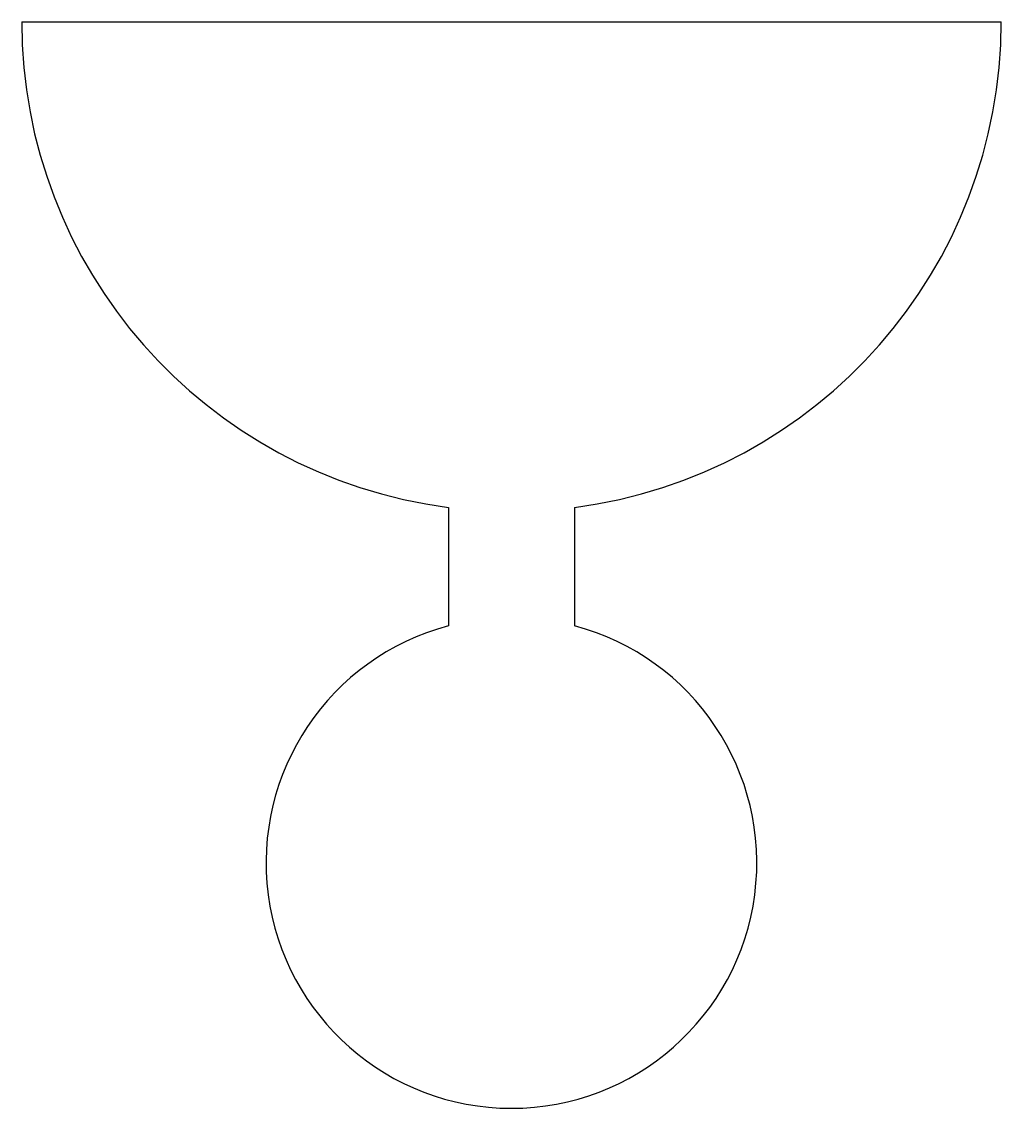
# Model space of a CAD drawing. Header units: millimetres. Extents: x 12.9 to 26.9, y 34.5 to 50.
import ezdxf

# ---------------------------------------------------------------- set-up
doc = ezdxf.new("R2010")
doc.units = ezdxf.units.MM

msp = doc.modelspace()

# ---------------------------------------------------------------- linework, layer by layer
for p, q in [((12.889, 50), (26.862, 50)), ((18.975, 43.072), (18.975, 41.382)), ((20.775, 43.072), (20.775, 41.382))]:
    msp.add_line(p, q)
for centre, radius, start, end in [((19.875, 50), 6.986, 180, 262.5985), ((19.875, 50), 6.986, 277.4015, 0), ((19.875, 38), 3.5, 104.9006, 75.0994)]:
    msp.add_arc(centre, radius, start, end)

doc.saveas('drawing.dxf')
